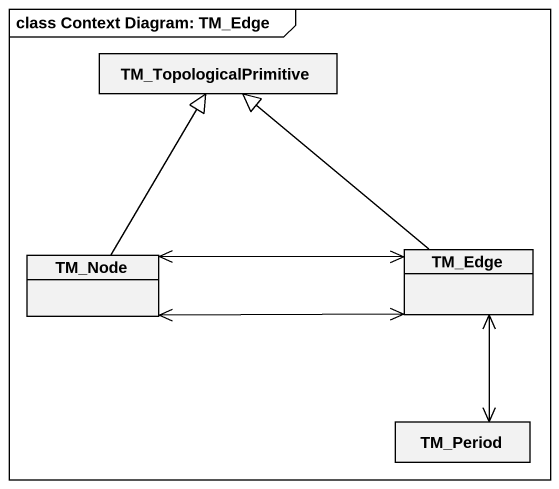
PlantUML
@startuml
mainframe class Context Diagram: TM_Edge
hide circle
hide empty members
class TM_TopologicalPrimitive
class TM_Node
class TM_Edge
class TM_Period
TM_Node -up-|> TM_TopologicalPrimitive
TM_Edge -up-|> TM_TopologicalPrimitive
TM_Edge <-left-> TM_Node
TM_Edge <-left-> TM_Node
TM_Edge <--> TM_Period
@enduml
